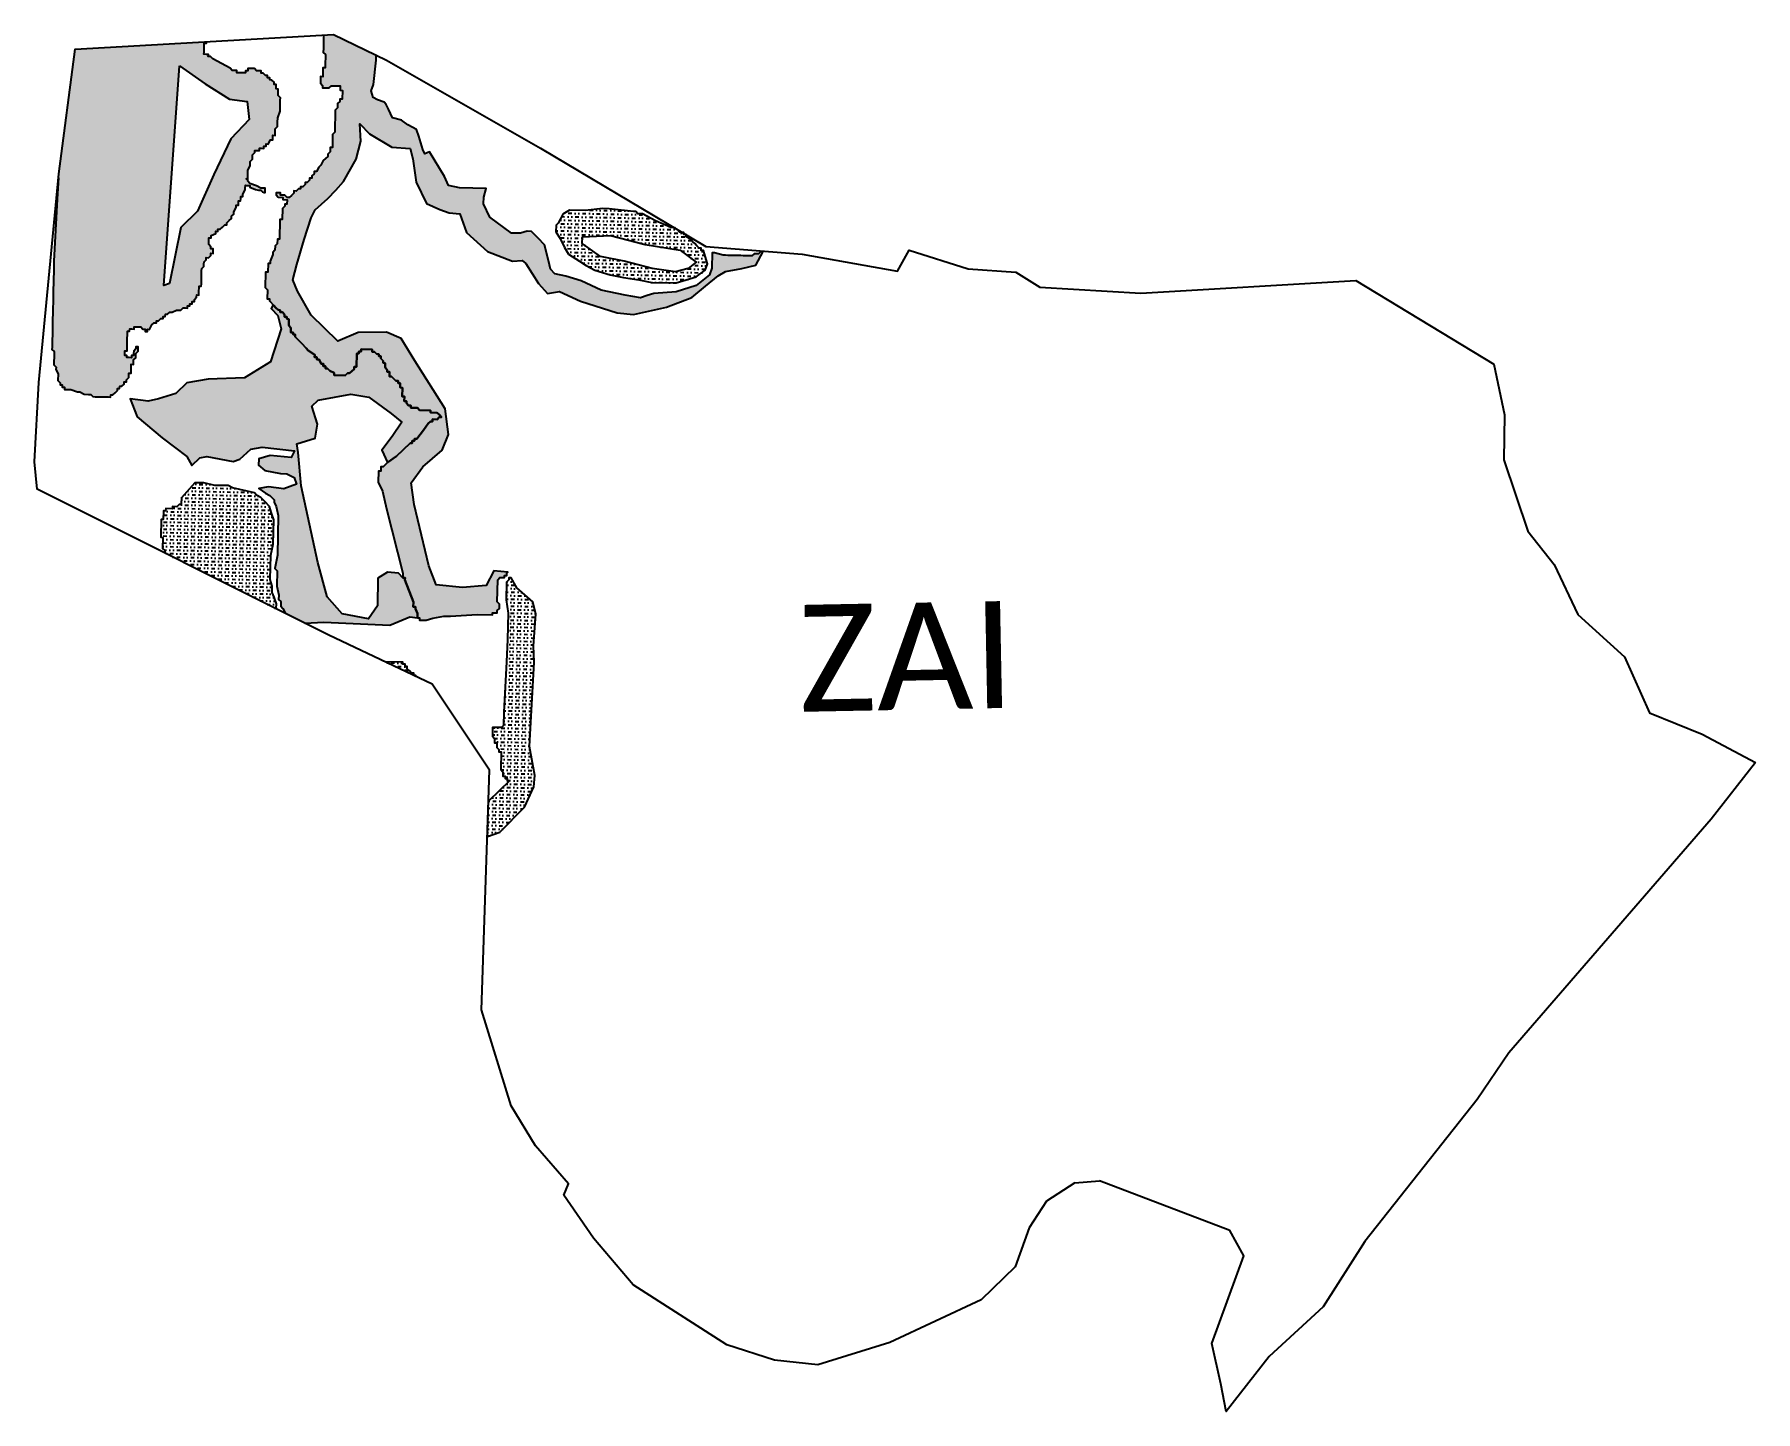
# Model space of a CAD drawing. Header units: metres. Extents: x 263449 to 266532, y 2225575 to 2228042.
import ezdxf

# ---------------------------------------------------------------- set-up
doc = ezdxf.new("R2010")
doc.units = ezdxf.units.M
doc.header["$MEASUREMENT"] = 0
for name, color, linetype in [('MUDFLATS', 40, 'Continuous'), ('village', 3, 'Continuous'), ('VILLAGE NAME', 250, 'Continuous')]:
    doc.layers.add(name, color=color, linetype=linetype)

msp = doc.modelspace()

# ---------------------------------------------------------------- hatches: boundary and pattern name
at = {"layer": 'MUDFLATS'}
h = msp.add_hatch(dxfattribs=at)
h.set_pattern_fill('MUDST', color=256, scale=25, angle=-1.2043016)
h.paths.add_polyline_path([(263876.2, 2227861.5), (263880.1, 2227861.4), (263880.2, 2227865.4), (263880.3, 2227869.4), (263880.4, 2227873.3), (263884.4, 2227877.2), (263884.5, 2227881.1), (263884.6, 2227885.1), (263884.8, 2227893), (263889, 2227904.8), (263889.1, 2227908.8), (263889.1, 2227912.7), (263889.2, 2227916.7), (263889.3, 2227920.6), (263889.4, 2227924.6), (263889.5, 2227928.5), (263885.6, 2227932.6), (263885.8, 2227940.5), (263885.8, 2227944.4), (263881.9, 2227944.5), (263882, 2227948.5), (263882.1, 2227952.4), (263878.1, 2227952.5), (263878.2, 2227956.5), (263874.3, 2227960.5), (263870.4, 2227960.6), (263870.4, 2227964.6), (263866.5, 2227964.6), (263866.6, 2227968.6), (263862.6, 2227968.7), (263858.7, 2227972.7), (263854.8, 2227972.8), (263854.9, 2227976.8), (263850.9, 2227976.8), (263847, 2227976.9), (263843.1, 2227981), (263839.1, 2227981), (263835.2, 2227981.1), (263831.2, 2227981.2), (263831.1, 2227977.3), (263827.2, 2227977.3), (263827.1, 2227973.4), (263823.1, 2227973.5), (263819.2, 2227973.5), (263815.2, 2227973.6), (263811.3, 2227973.7), (263811.4, 2227977.7), (263803.4, 2227977.8), (263799.6, 2227981.9), (263776.1, 2227994.2), (263768.3, 2227998.4), (263764.4, 2228002.4), (263760.4, 2228002.5), (263760.5, 2228006.4), (263756.6, 2228006.5), (263752.6, 2228006.6), (263752.7, 2228010.6), (263752.8, 2228014.5), (263752.9, 2228018.5), (263752.9, 2228022.4), (263753, 2228026.4), (263757, 2228026.3), (263757, 2228029.3), (263521.7, 2228016), (263492.8, 2227792.4), (263492.1, 2227785.5), (263489.9, 2227747), (263483.7, 2227636.3), (263483.6, 2227632.3), (263483.5, 2227628.4), (263482.8, 2227592.8), (263482.7, 2227588.8), (263482.6, 2227584.9), (263482.4, 2227576.9), (263482.3, 2227573), (263482.3, 2227569), (263482.2, 2227565.1), (263481.8, 2227549.3), (263481.8, 2227545.3), (263481.7, 2227541.3), (263481.5, 2227533.4), (263481.2, 2227517.6), (263481, 2227509.7), (263480.6, 2227489.9), (263480.5, 2227486), (263480.4, 2227482), (263480.3, 2227478), (263484.2, 2227474), (263484.1, 2227470.1), (263484, 2227462.1), (263483.9, 2227458.2), (263483.8, 2227454.2), (263483.7, 2227450.3), (263487.6, 2227446.2), (263487.5, 2227442.3), (263491.3, 2227434.3), (263491.2, 2227430.3), (263491.1, 2227426.4), (263491, 2227422.4), (263494.9, 2227418.4), (263494.8, 2227414.4), (263498.8, 2227414.3), (263498.7, 2227410.4), (263502.7, 2227410.3), (263502.6, 2227406.3), (263506.5, 2227406.3), (263510.5, 2227406.2), (263514.4, 2227406.1), (263526.2, 2227401.9), (263530.2, 2227401.8), (263538, 2227397.7), (263545.9, 2227397.5), (263549.9, 2227397.4), (263553.7, 2227393.4), (263557.7, 2227393.3), (263561.7, 2227393.2), (263565.6, 2227393.1), (263569.6, 2227393.1), (263573.5, 2227393), (263577.5, 2227392.9), (263581.4, 2227392.8), (263585.4, 2227392.7), (263585.5, 2227396.7), (263589.4, 2227396.6), (263593.5, 2227400.5), (263597.5, 2227404.3), (263597.6, 2227408.3), (263601.5, 2227408.2), (263601.6, 2227412.2), (263605.6, 2227412.1), (263609.6, 2227416), (263609.7, 2227419.9), (263613.7, 2227419.8), (263613.7, 2227423.8), (263617.8, 2227427.7), (263617.9, 2227431.6), (263617.9, 2227435.6), (263621.9, 2227435.5), (263622, 2227439.5), (263622.1, 2227443.4), (263622.1, 2227447.4), (263622.2, 2227451.3), (263626.2, 2227451.2), (263626.3, 2227455.2), (263626.4, 2227459.1), (263630.4, 2227463), (263630.6, 2227470.9), (263634.6, 2227474.8), (263634.7, 2227478.8), (263634.8, 2227482.7), (263630.8, 2227482.8), (263630.7, 2227478.8), (263626.7, 2227475), (263626.6, 2227471), (263626.5, 2227467.1), (263622.6, 2227467.1), (263622.5, 2227463.2), (263618.5, 2227463.3), (263614.6, 2227463.4), (263614.7, 2227467.3), (263610.7, 2227467.4), (263610.8, 2227471.3), (263610.9, 2227475.3), (263614.8, 2227475.2), (263614.9, 2227479.2), (263615, 2227483.1), (263615.1, 2227487.1), (263615.2, 2227491), (263615.2, 2227495), (263615.3, 2227499), (263615.4, 2227502.9), (263615.5, 2227506.9), (263615.6, 2227510.8), (263619.5, 2227510.7), (263619.6, 2227514.7), (263623.6, 2227514.6), (263627.5, 2227514.5), (263627.6, 2227518.5), (263631.6, 2227518.4), (263635.5, 2227518.3), (263639.5, 2227518.2), (263643.3, 2227514.2), (263647.3, 2227514.1), (263647.2, 2227510.2), (263651.2, 2227510.1), (263651.2, 2227514), (263655.2, 2227513.9), (263659.3, 2227521.8), (263663.4, 2227525.6), (263667.3, 2227525.6), (263667.4, 2227529.5), (263671.4, 2227529.4), (263675.4, 2227533.3), (263679.3, 2227533.2), (263679.4, 2227537.2), (263683.4, 2227537.1), (263683.5, 2227541.1), (263687.4, 2227541), (263691.5, 2227544.8), (263695.4, 2227544.8), (263703.4, 2227548.6), (263707.4, 2227548.5), (263711.3, 2227548.4), (263715.4, 2227552.3), (263719.3, 2227552.2), (263723.3, 2227552.1), (263723.4, 2227556), (263727.3, 2227556), (263727.4, 2227559.9), (263731.3, 2227559.8), (263731.4, 2227563.8), (263735.4, 2227563.7), (263735.5, 2227567.7), (263739.5, 2227571.5), (263739.6, 2227575.5), (263743.5, 2227575.4), (263743.6, 2227579.4), (263743.7, 2227583.3), (263743.8, 2227587.3), (263743.9, 2227591.2), (263747.8, 2227591.2), (263747.9, 2227595.1), (263748, 2227599.1), (263748.1, 2227603), (263748.2, 2227607), (263748.3, 2227610.9), (263748.3, 2227614.9), (263748.4, 2227618.8), (263748.5, 2227622.8), (263752.5, 2227626.7), (263752.6, 2227630.6), (263752.7, 2227634.6), (263756.7, 2227638.5), (263756.8, 2227642.4), (263760.8, 2227642.3), (263764.8, 2227646.2), (263764.9, 2227650.2), (263768.9, 2227650.1), (263768.9, 2227654), (263769, 2227658), (263765.1, 2227658.1), (263765.2, 2227662), (263761.3, 2227666.1), (263761.4, 2227670), (263761.4, 2227674), (263761.5, 2227677.9), (263765.5, 2227677.8), (263765.6, 2227681.8), (263773.6, 2227685.6), (263773.6, 2227689.6), (263777.6, 2227689.5), (263777.7, 2227693.4), (263781.6, 2227693.3), (263785.7, 2227697.2), (263789.7, 2227701.1), (263793.7, 2227701), (263793.8, 2227705), (263797.8, 2227708.8), (263801.8, 2227712.7), (263801.9, 2227716.7), (263806, 2227720.5), (263806, 2227724.5), (263810.2, 2227732.3), (263810.2, 2227736.3), (263814.2, 2227736.2), (263814.3, 2227740.1), (263814.4, 2227744.1), (263818.3, 2227744), (263818.4, 2227748), (263818.5, 2227751.9), (263822.4, 2227751.8), (263822.5, 2227755.8), (263826.6, 2227763.6), (263826.7, 2227767.6), (263826.8, 2227771.4), (263826.3, 2227771.6), (263830.8, 2227771.5), (263834.7, 2227771.4), (263834.7, 2227768.5), (263845.1, 2227764.6), (263850.4, 2227763.1), (263854.3, 2227763.1), (263857.2, 2227760.1), (263860.2, 2227759), (263862.2, 2227758.9), (263862.2, 2227762.9), (263862.3, 2227766.8), (263858.4, 2227766.9), (263854.4, 2227767), (263846.6, 2227771.1), (263834.8, 2227775.3), (263830.9, 2227779.4), (263831, 2227782.4), (263828, 2227783.4), (263831, 2227783.3), (263831.1, 2227787.3), (263831.3, 2227799.2), (263835.5, 2227807), (263835.6, 2227814.9), (263839.7, 2227818.8), (263839.8, 2227822.7), (263839.8, 2227826.7), (263843.9, 2227830.5), (263844, 2227834.5), (263847.9, 2227834.4), (263851.9, 2227834.3), (263852, 2227838.3), (263855.9, 2227838.2), (263859.9, 2227838.1), (263860, 2227842.1), (263863.9, 2227842), (263864, 2227846), (263867.9, 2227845.9), (263872.1, 2227853.7), (263876, 2227853.6), (263876.1, 2227857.6)])
h.paths.add_polyline_path([(263708.6, 2227985.8), (263754.6, 2227953.5), (263798.4, 2227926.5), (263830, 2227921.9), (263833.3, 2227890.1), (263800.9, 2227855.2), (263770.2, 2227791.1), (263740.8, 2227725.9), (263711.1, 2227696.5), (263690.6, 2227596.3), (263680.6, 2227592.6)], flags=16)
h = msp.add_hatch(dxfattribs=at)
h.set_pattern_fill('MUDST', color=256, scale=25, angle=-1.2043016)
h.paths.add_polyline_path([(264061, 2227996.2), (264061.2, 2228004.1), (264060.1, 2228005.8), (263984.5, 2228042.2), (263967, 2228041.2), (263966.9, 2228037.7), (263966.9, 2228033.8), (263966.8, 2228029.8), (263966.7, 2228025.8), (263966.6, 2228021.9), (263966.5, 2228017.9), (263966.4, 2228010), (263970.2, 2228006), (263970.2, 2228002), (263970.1, 2227998.1), (263970, 2227994.1), (263969.9, 2227990.2), (263969.8, 2227986.2), (263969.7, 2227982.3), (263965.8, 2227982.3), (263965.7, 2227978.4), (263965.6, 2227974.4), (263965.5, 2227970.5), (263965.4, 2227966.5), (263961.5, 2227966.6), (263961.4, 2227962.6), (263961.3, 2227958.7), (263961.2, 2227954.7), (263965.1, 2227950.7), (263965, 2227946.7), (263969, 2227946.6), (263976.9, 2227946.5), (263980.9, 2227950.4), (263996.8, 2227950), (263996.6, 2227942.1), (264000.5, 2227942), (264000.2, 2227926.2), (263996.3, 2227926.3), (263996.2, 2227922.3), (263992.1, 2227918.5), (263992, 2227910.5), (263987.9, 2227906.7), (263987.1, 2227867.1), (263983.1, 2227863.2), (263982.6, 2227839.5), (263978.6, 2227839.6), (263978.4, 2227831.7), (263974.4, 2227827.8), (263974.3, 2227823.8), (263966.2, 2227816.1), (263962.1, 2227808.3), (263958.1, 2227804.4), (263954, 2227796.6), (263950, 2227796.7), (263949.9, 2227792.7), (263945.9, 2227788.8), (263945.8, 2227784.9), (263941.8, 2227785), (263941.8, 2227781), (263937.7, 2227777.1), (263933.8, 2227777.2), (263933.7, 2227773.3), (263929.6, 2227769.4), (263925.7, 2227769.5), (263925.6, 2227765.5), (263921.7, 2227765.6), (263917.6, 2227761.7), (263913.7, 2227761.8), (263913.6, 2227757.8), (263909.5, 2227754), (263905.5, 2227750.1), (263901.5, 2227750.2), (263897.7, 2227754.2), (263889.8, 2227754.4), (263889.8, 2227758.3), (263881.9, 2227758.5), (263881.9, 2227754.6), (263885.7, 2227750.5), (263893.6, 2227750.4), (263893.6, 2227746.6), (263894, 2227746.4), (263901.5, 2227746.2), (263901.3, 2227738.3), (263897.3, 2227738.4), (263897.3, 2227734.4), (263893.2, 2227730.6), (263892.8, 2227710.8), (263888.8, 2227710.9), (263888.1, 2227675.3), (263884.1, 2227675.4), (263884, 2227667.4), (263879.9, 2227663.6), (263879.8, 2227655.7), (263875.7, 2227651.8), (263875.7, 2227647.8), (263871.4, 2227636), (263871.4, 2227632.1), (263867.4, 2227632.2), (263867.1, 2227616.3), (263863.1, 2227616.4), (263862.5, 2227588.7), (263866.4, 2227584.7), (263866.1, 2227568.9), (263870, 2227568.8), (263870, 2227564.8), (263877.7, 2227556.8), (263881.6, 2227552.7), (263885.4, 2227548.7), (263889.4, 2227548.6), (263889.3, 2227544.6), (263893.3, 2227544.6), (263897.1, 2227540.5), (263897.1, 2227536.6), (263901, 2227536.5), (263900.9, 2227532.5), (263904.9, 2227532.4), (263904.6, 2227520.6), (263908.5, 2227516.5), (263908.3, 2227508.6), (263912.3, 2227508.5), (263912.2, 2227504.6), (263916.2, 2227504.5), (263916.1, 2227500.5), (263920, 2227496.5), (263923.8, 2227492.5), (263927.7, 2227488.4), (263935.4, 2227480.4), (263939.3, 2227476.3), (263951, 2227468.2), (263950.9, 2227464.2), (263954.9, 2227464.1), (263954.8, 2227460.2), (263958.8, 2227460.1), (263962.5, 2227452.1), (263966.5, 2227452), (263966.4, 2227448), (263970.4, 2227448), (263970.3, 2227444), (263974.2, 2227443.9), (263978.1, 2227439.9), (263985.9, 2227435.8), (263985.9, 2227431.8), (264005.6, 2227431.4), (264009.7, 2227435.3), (264013.6, 2227435.2), (264017.7, 2227439), (264021.7, 2227442.9), (264021.8, 2227446.9), (264025.7, 2227446.8), (264026.2, 2227470.5), (264030.2, 2227470.4), (264030.3, 2227474.4), (264034.2, 2227474.3), (264034.3, 2227478.3), (264054.1, 2227477.9), (264054, 2227473.9), (264058, 2227473.8), (264061.8, 2227469.8), (264065.8, 2227469.7), (264065.7, 2227465.7), (264069.7, 2227465.7), (264069.6, 2227461.7), (264073.5, 2227457.7), (264073.4, 2227453.7), (264077.3, 2227453.6), (264077.2, 2227445.7), (264081, 2227441.7), (264081, 2227437.7), (264084.9, 2227437.6), (264084.7, 2227429.7), (264088.7, 2227429.6), (264092.6, 2227425.6), (264096.4, 2227421.6), (264100.4, 2227421.5), (264100.3, 2227417.5), (264104.3, 2227417.4), (264104.1, 2227409.5), (264108.1, 2227409.4), (264107.7, 2227393.6), (264111.7, 2227393.5), (264111.5, 2227385.6), (264115.5, 2227385.5), (264115.4, 2227381.6), (264119.3, 2227377.5), (264123.2, 2227377.5), (264123.1, 2227373.5), (264135, 2227373.3), (264138.9, 2227369.2), (264158.6, 2227368.8), (264158.6, 2227364.8), (264170.4, 2227364.6), (264174.3, 2227360.6), (264178.2, 2227356.5), (264174.2, 2227356.6), (264170.2, 2227352.7), (264162.3, 2227352.9), (264162.2, 2227348.9), (264158.2, 2227349), (264154.2, 2227345.2), (264146, 2227333.5), (264133.8, 2227317.9), (264129.9, 2227318), (264129.8, 2227314), (264125.8, 2227314.1), (264125.8, 2227310.1), (264121.8, 2227310.2), (264097.6, 2227287), (264081.5, 2227275.4), (264073.4, 2227267.7), (264069.5, 2227267.8), (264069.3, 2227259.9), (264065.3, 2227260), (264064.9, 2227240.2), (264072.5, 2227224.2), (264079.8, 2227192.4), (264109, 2227077), (264108.8, 2227069.1), (264112.8, 2227069), (264112.7, 2227065), (264127.7, 2227025.1), (264127.5, 2227017.2), (264131.5, 2227017.1), (264131.4, 2227013.2), (264135.2, 2227005.2), (264135, 2226997.3), (264139, 2226997.2), (264138.9, 2226993.2), (264150.7, 2226993), (264162.7, 2226996.7), (264182.6, 2227000.2), (264194.4, 2227000), (264242, 2227003), (264269.7, 2227002.4), (264269.7, 2227006.3), (264277.6, 2227006.2), (264277.7, 2227010.1), (264281.8, 2227014), (264281.9, 2227021.9), (264278.1, 2227025.9), (264278.9, 2227065.5), (264282.9, 2227069.4), (264290.8, 2227069.2), (264290.9, 2227073.2), (264294.9, 2227073.1), (264295, 2227077), (264297, 2227079), (264271.7, 2227081.7), (264258.4, 2227054.9), (264216, 2227051.6), (264168.3, 2227056.4), (264155.3, 2227090.4), (264129, 2227200.4), (264123.6, 2227239.3), (264144.9, 2227267.8), (264179.5, 2227297.5), (264190.5, 2227325.8), (264184.9, 2227371.6), (264130.6, 2227457.3), (264105.9, 2227497.5), (264079.7, 2227509.1), (264028.8, 2227508.1), (263992.4, 2227493), (263944.5, 2227539.4), (263920.3, 2227582.5), (263911.8, 2227602.7), (263918.9, 2227630), (263931.9, 2227674.9), (263944.4, 2227713.5), (263951.9, 2227728.1), (263974.7, 2227748.2), (263988.7, 2227763.5), (264002.6, 2227778.8), (264025.4, 2227818.8), (264033.7, 2227851.3), (264031.9, 2227882.3), (264049.4, 2227864), (264089.2, 2227840.2), (264122.1, 2227837.8), (264126.9, 2227819.3), (264132.6, 2227777.6), (264151, 2227739.1), (264174.9, 2227728.6), (264192, 2227722.7), (264210.9, 2227720.6), (264222.9, 2227687.3), (264260.7, 2227653.2), (264305.1, 2227636.3), (264322.7, 2227637.3), (264329.4, 2227631.7), (264352.1, 2227596.2), (264368.2, 2227578), (264389.6, 2227581.6), (264427.1, 2227564.4), (264492.8, 2227543.4), (264521.9, 2227540.7), (264581, 2227553.5), (264626.4, 2227570.8), (264651.3, 2227591.2), (264673.7, 2227609.7), (264686.9, 2227617.3), (264715.9, 2227622.9), (264741.5, 2227629.2), (264754.2, 2227653.1), (264750.3, 2227653.2), (264746.2, 2227649.3), (264742.3, 2227649.4), (264738.3, 2227649.5), (264734.3, 2227645.6), (264730.3, 2227645.7), (264726.4, 2227645.8), (264718.5, 2227645.9), (264714.5, 2227646), (264710.5, 2227646.1), (264706.6, 2227646.2), (264694.7, 2227646.4), (264690.8, 2227646.5), (264686.8, 2227646.6), (264682.9, 2227646.7), (264667.1, 2227651), (264663.2, 2227651.1), (264662.6, 2227623.4), (264658.4, 2227611.6), (264634.2, 2227592.3), (264598.4, 2227581.2), (264558.7, 2227578.1), (264546.8, 2227574.4), (264534.8, 2227570.7), (264507.2, 2227575.2), (264463.9, 2227584), (264428.6, 2227600.6), (264401.1, 2227609.1), (264381.4, 2227613.5), (264373.7, 2227621.5), (264370.1, 2227637.4), (264362.7, 2227665.3), (264351.1, 2227677.4), (264339.5, 2227689.5), (264331.6, 2227689.7), (264319.6, 2227686), (264303.8, 2227686.3), (264264.8, 2227714.8), (264253.5, 2227738.8), (264253.7, 2227750.7), (264258, 2227766.4), (264210.6, 2227767.4), (264190.9, 2227771.8), (264183.3, 2227787.8), (264156.5, 2227831.9), (264148.5, 2227828.1), (264144.7, 2227836.1), (264141, 2227848), (264137.3, 2227860), (264133.6, 2227872), (264118, 2227880.2), (264106.3, 2227888.4), (264090.5, 2227892.6), (264086.7, 2227900.6), (264082.9, 2227908.6), (264079.2, 2227916.6), (264075.3, 2227920.7), (264063.5, 2227924.9), (264055.7, 2227929), (264052, 2227940.9), (264056.2, 2227952.7)])
h = msp.add_hatch(dxfattribs=at)
h.set_pattern_fill('MUDST', color=256, angle=-1.2043)
h.set_pattern_definition([(358.79569842, (0, 0), (12.830655675, 6.08167534), [6.35, -6.35, 0, -6.35, 0, -6.35])])
h.paths.add_polyline_path([(264561.5, 2227708.6), (264538, 2227721), (264534.1, 2227721.1), (264530.1, 2227721.1), (264526.2, 2227725.2), (264522.3, 2227725.3), (264478.8, 2227730.1), (264467, 2227730.4), (264435.3, 2227727.1), (264407.6, 2227727.7), (264395.5, 2227720), (264391.4, 2227712.2), (264387.3, 2227704.4), (264383.3, 2227700.5), (264383, 2227688.6), (264390.7, 2227676.6), (264398.2, 2227660.6), (264405.9, 2227648.6), (264425.4, 2227636.3), (264437.1, 2227628.1), (264452.8, 2227619.9), (264480.3, 2227611.4), (264504, 2227606.9), (264531.6, 2227602.4), (264555.2, 2227597.9), (264598.7, 2227597), (264634.6, 2227608.1), (264650.6, 2227619.7), (264654.8, 2227631.5), (264647.4, 2227655.4), (264643.5, 2227655.4), (264643.6, 2227659.4), (264639.6, 2227659.5), (264635.7, 2227663.5), (264631.9, 2227667.6), (264628, 2227671.6), (264624.1, 2227675.6), (264616.3, 2227679.8), (264616.4, 2227683.7), (264612.4, 2227683.8), (264612.5, 2227687.7), (264608.5, 2227687.8), (264604.6, 2227687.9), (264600.7, 2227692), (264596.8, 2227696), (264592.9, 2227696.1), (264588.9, 2227696.2)])
h.paths.add_polyline_path([(264543, 2227665.7), (264605.6, 2227655.7), (264634.4, 2227634.2), (264619.9, 2227623.1), (264597.2, 2227617), (264555.6, 2227622.7), (264505.1, 2227635.9), (264462.9, 2227644.4), (264430.4, 2227668), (264430.7, 2227679.5), (264480.8, 2227682.3)], flags=16)
h = msp.add_hatch(dxfattribs=at)
h.set_pattern_fill('MUDST', color=256, scale=25, angle=-1.2043016)
h.paths.add_polyline_path([(263956.6, 2227096.4), (263927, 2227233.9), (263921.2, 2227293.5), (263918.8, 2227309.1), (263952.1, 2227318.9), (263956.1, 2227344.1), (263945.9, 2227376.3), (263957.4, 2227387.3), (264015.6, 2227397.8), (264048.2, 2227392.4), (264087.7, 2227363.2), (264107.2, 2227347.6), (264090, 2227322.3), (264071.5, 2227297.4), (264081.5, 2227275.4), (264097.6, 2227287), (264121.8, 2227310.2), (264125.8, 2227310.1), (264125.8, 2227314.1), (264129.8, 2227314), (264129.9, 2227318), (264133.8, 2227317.9), (264146, 2227333.5), (264154.2, 2227345.2), (264158.2, 2227349), (264162.2, 2227348.9), (264162.3, 2227352.9), (264170.2, 2227352.7), (264174.2, 2227356.6), (264178.2, 2227356.5), (264174.3, 2227360.6), (264170.4, 2227364.6), (264158.6, 2227364.8), (264158.6, 2227368.8), (264138.9, 2227369.2), (264135, 2227373.3), (264123.1, 2227373.5), (264123.2, 2227377.5), (264119.3, 2227377.5), (264115.4, 2227381.6), (264115.5, 2227385.5), (264111.5, 2227385.6), (264111.7, 2227393.5), (264107.7, 2227393.6), (264108.1, 2227409.4), (264104.1, 2227409.5), (264104.3, 2227417.4), (264100.3, 2227417.5), (264100.4, 2227421.5), (264096.4, 2227421.6), (264092.6, 2227425.6), (264088.7, 2227429.6), (264084.7, 2227429.7), (264084.9, 2227437.6), (264081, 2227437.7), (264081, 2227441.7), (264077.2, 2227445.7), (264077.3, 2227453.6), (264073.4, 2227453.7), (264073.5, 2227457.7), (264069.6, 2227461.7), (264069.7, 2227465.7), (264065.7, 2227465.7), (264065.8, 2227469.7), (264061.8, 2227469.8), (264058, 2227473.8), (264054, 2227473.9), (264054.1, 2227477.9), (264034.3, 2227478.3), (264034.2, 2227474.3), (264030.3, 2227474.4), (264030.2, 2227470.4), (264026.2, 2227470.5), (264025.7, 2227446.8), (264021.8, 2227446.9), (264021.7, 2227442.9), (264017.7, 2227439), (264013.6, 2227435.2), (264009.7, 2227435.3), (264005.6, 2227431.4), (263985.9, 2227431.8), (263985.9, 2227435.8), (263978.1, 2227439.9), (263974.2, 2227443.9), (263970.3, 2227444), (263970.4, 2227448), (263966.4, 2227448), (263966.5, 2227452), (263962.5, 2227452.1), (263958.8, 2227460.1), (263954.8, 2227460.2), (263954.9, 2227464.1), (263950.9, 2227464.2), (263951, 2227468.2), (263939.3, 2227476.3), (263935.4, 2227480.4), (263927.7, 2227488.4), (263923.8, 2227492.5), (263920, 2227496.5), (263916.1, 2227500.5), (263916.2, 2227504.5), (263912.2, 2227504.6), (263912.3, 2227508.5), (263908.3, 2227508.6), (263908.5, 2227516.5), (263904.6, 2227520.6), (263904.9, 2227532.4), (263900.9, 2227532.5), (263901, 2227536.5), (263897.1, 2227536.6), (263897.1, 2227540.5), (263893.3, 2227544.6), (263889.3, 2227544.6), (263889.4, 2227548.6), (263885.4, 2227548.7), (263881.6, 2227552.7), (263877.7, 2227556.8), (263876.6, 2227557.9), (263872.7, 2227551.5), (263884.7, 2227538.5), (263891, 2227514.8), (263871.6, 2227456), (263825.5, 2227427.3), (263760.2, 2227424.7), (263722, 2227418.1), (263702, 2227398.9), (263671.4, 2227389.7), (263652.6, 2227385.2), (263620.3, 2227389.5), (263632.9, 2227357.5), (263677.7, 2227319.9), (263721.7, 2227286.4), (263731.1, 2227270.1), (263745.4, 2227284), (263757.6, 2227286.3), (263805.1, 2227277.5), (263816.8, 2227281.3), (263836.6, 2227299.3), (263857, 2227303), (263914.5, 2227296.4), (263908.9, 2227284.3), (263871.1, 2227288), (263851.2, 2227282.1), (263850.1, 2227270.6), (263861.5, 2227260.9), (263889.5, 2227255.6), (263900.8, 2227255.4), (263914.1, 2227248.5), (263918.6, 2227236.9), (263895.5, 2227228.3), (263868.1, 2227232), (263851, 2227228.8), (263862.7, 2227220.7), (263870.5, 2227216.6), (263874.4, 2227212.5), (263878.3, 2227208.5), (263878.2, 2227204.5), (263882, 2227196.5), (263885.6, 2227180.6), (263884.1, 2227109.4), (263879.7, 2227085.8), (263883.5, 2227081.7), (263883, 2227054), (263886.6, 2227038.1), (263886.4, 2227030.2), (263890.3, 2227026.2), (263890.1, 2227018.3), (263894, 2227014.2), (263897.8, 2227006.2), (263898.6, 2227004.9), (263933.4, 2226987.5), (263967.1, 2226989.5), (264085.7, 2226984), (264121.3, 2226999), (264135, 2226997.3), (264135.2, 2227005.2), (264131.4, 2227013.2), (264131.5, 2227017.1), (264127.5, 2227017.2), (264127.7, 2227025.1), (264112.7, 2227065), (264112.8, 2227069), (264108.8, 2227069.1), (264101.1, 2227077.5), (264081.5, 2227079.1), (264064.3, 2227068.1), (264063.3, 2227018.6), (264047.1, 2226995.7), (264000, 2227004.6), (263973.5, 2227034.6)])
h = msp.add_hatch(dxfattribs=at)
h.set_pattern_fill('MUDST', color=256, scale=25, angle=-1.2043016)
h.paths.add_polyline_path([(263877.5, 2227172.9), (263873.8, 2227184.8), (263870.1, 2227196.8), (263862.4, 2227204.9), (263854.6, 2227212.9), (263846.8, 2227217.1), (263842.9, 2227221.1), (263803.6, 2227229.8), (263795.7, 2227234), (263772, 2227234.5), (263752.3, 2227238.8), (263736.5, 2227239.2), (263712.2, 2227212), (263711.9, 2227200.1), (263708, 2227200.2), (263703.9, 2227196.3), (263696, 2227196.5), (263695.9, 2227192.5), (263684.1, 2227192.8), (263684, 2227188.8), (263680, 2227188.9), (263679.7, 2227173.1), (263675.7, 2227173.2), (263675.1, 2227141.5), (263679, 2227141.4), (263678.6, 2227121.6), (263682.5, 2227117.6), (263682.4, 2227113.3), (263883.3, 2227012.5), (263882.1, 2227014.5), (263882.3, 2227022.4), (263878.6, 2227034.3), (263874.8, 2227042.3), (263875, 2227054.2), (263871.3, 2227066.1), (263872.3, 2227109.7), (263876.6, 2227129.4)])
h = msp.add_hatch(dxfattribs=at)
h.set_pattern_fill('MUDST', color=256, scale=25, angle=-1.2043016)
h.paths.add_polyline_path([(264344.2, 2226917.7), (264342.9, 2226947.3), (264347.2, 2227003.5), (264341.7, 2227026), (264313.1, 2227051.1), (264302.7, 2227069), (264298.8, 2227069), (264298.7, 2227065.1), (264294.6, 2227061.2), (264294, 2227029.6), (264297.4, 2227005.7), (264296.4, 2226958.3), (264294.4, 2226918.7), (264289.8, 2226828.4), (264289.4, 2226804.6), (264285.4, 2226800.7), (264277.5, 2226800.8), (264269.6, 2226800.9), (264269.4, 2226785.1), (264273.3, 2226781.1), (264273.1, 2226773.2), (264277.1, 2226773.1), (264277, 2226765.2), (264280.9, 2226761.2), (264280.8, 2226757.2), (264284.8, 2226757.2), (264284.3, 2226725.5), (264288.2, 2226721.5), (264288.1, 2226713.5), (264292.1, 2226713.5), (264292, 2226709.5), (264296, 2226709.5), (264295.9, 2226705.5), (264299.9, 2226705.5), (264262.4, 2226669.1), (264260.3, 2226605.7), (264282.6, 2226613.3), (264326.6, 2226657.9), (264343.6, 2226694.8), (264345.3, 2226714.8), (264335.8, 2226767)])
h = msp.add_hatch(dxfattribs=at)
h.set_pattern_fill('MUDST', color=256, scale=25, angle=-1.2043016)
h.paths.add_polyline_path([(264112.8, 2226914.1), (264108.9, 2226914.1), (264108.9, 2226918.1), (264076.6, 2226918.6), (264128.4, 2226894.1), (264128.4, 2226898), (264124.5, 2226898.1), (264120.6, 2226902.1), (264116.7, 2226906.1), (264116.7, 2226910.1), (264112.8, 2226910.1)])

# ---------------------------------------------------------------- linework, layer by layer
for points in [[(263492.1, 2227785.5), (263489.9, 2227747), (263483.7, 2227636.3), (263483.6, 2227632.3), (263483.5, 2227628.4), (263482.8, 2227592.8), (263482.7, 2227588.8), (263482.6, 2227584.9), (263482.4, 2227576.9), (263482.3, 2227573), (263482.3, 2227569), (263482.2, 2227565.1), (263481.8, 2227549.3), (263481.8, 2227545.3), (263481.7, 2227541.3), (263481.5, 2227533.4), (263481.2, 2227517.6), (263481, 2227509.7), (263480.6, 2227489.9), (263480.5, 2227486), (263480.4, 2227482), (263480.3, 2227478), (263484.2, 2227474), (263484.1, 2227470.1), (263484, 2227462.1), (263483.9, 2227458.2), (263483.8, 2227454.2), (263483.7, 2227450.3), (263487.6, 2227446.2), (263487.5, 2227442.3), (263491.3, 2227434.3), (263491.2, 2227430.3), (263491.1, 2227426.4), (263491, 2227422.4), (263494.9, 2227418.4), (263494.8, 2227414.4), (263498.8, 2227414.3), (263498.7, 2227410.4), (263502.7, 2227410.3), (263502.6, 2227406.3), (263506.5, 2227406.3), (263510.5, 2227406.2), (263514.4, 2227406.1), (263526.2, 2227401.9), (263530.2, 2227401.8), (263538, 2227397.7), (263545.9, 2227397.5), (263549.9, 2227397.4), (263553.7, 2227393.4), (263557.7, 2227393.3), (263561.7, 2227393.2), (263565.6, 2227393.1), (263569.6, 2227393.1), (263573.5, 2227393), (263577.5, 2227392.9), (263581.4, 2227392.8), (263585.4, 2227392.7), (263585.5, 2227396.7), (263589.4, 2227396.6), (263593.5, 2227400.5), (263597.5, 2227404.3), (263597.6, 2227408.3), (263601.5, 2227408.2), (263601.6, 2227412.2), (263605.6, 2227412.1), (263609.6, 2227416), (263609.7, 2227419.9), (263613.7, 2227419.8), (263613.7, 2227423.8), (263617.8, 2227427.7), (263617.9, 2227431.6), (263617.9, 2227435.6), (263621.9, 2227435.5), (263622, 2227439.5), (263622.1, 2227443.4), (263622.1, 2227447.4), (263622.2, 2227451.3), (263626.2, 2227451.2), (263626.3, 2227455.2), (263626.4, 2227459.1), (263630.4, 2227463), (263630.6, 2227470.9), (263634.6, 2227474.8), (263634.7, 2227478.8), (263634.8, 2227482.7), (263630.8, 2227482.8), (263630.7, 2227478.8), (263626.7, 2227475), (263626.6, 2227471), (263626.5, 2227467.1), (263622.6, 2227467.1), (263622.5, 2227463.2), (263618.5, 2227463.3), (263614.6, 2227463.4), (263614.7, 2227467.3), (263610.7, 2227467.4), (263610.8, 2227471.3), (263610.9, 2227475.3), (263614.8, 2227475.2), (263614.9, 2227479.2), (263615, 2227483.1), (263615.1, 2227487.1), (263615.2, 2227491), (263615.2, 2227495), (263615.3, 2227499), (263615.4, 2227502.9), (263615.5, 2227506.9), (263615.6, 2227510.8), (263619.5, 2227510.7), (263619.6, 2227514.7), (263623.6, 2227514.6), (263627.5, 2227514.5), (263627.6, 2227518.5), (263631.6, 2227518.4), (263635.5, 2227518.3), (263639.5, 2227518.2), (263643.3, 2227514.2), (263647.3, 2227514.1), (263647.2, 2227510.2), (263651.2, 2227510.1), (263651.2, 2227514), (263655.2, 2227513.9), (263659.3, 2227521.8), (263663.4, 2227525.6), (263667.3, 2227525.6), (263667.4, 2227529.5), (263671.4, 2227529.4), (263675.4, 2227533.3), (263679.3, 2227533.2), (263679.4, 2227537.2), (263683.4, 2227537.1), (263683.5, 2227541.1), (263687.4, 2227541), (263691.5, 2227544.8), (263695.4, 2227544.8), (263703.4, 2227548.6), (263707.4, 2227548.5), (263711.3, 2227548.4), (263715.4, 2227552.3), (263719.3, 2227552.2), (263723.3, 2227552.1), (263723.4, 2227556), (263727.3, 2227556), (263727.4, 2227559.9), (263731.3, 2227559.8), (263731.4, 2227563.8), (263735.4, 2227563.7), (263735.5, 2227567.7), (263739.5, 2227571.5), (263739.6, 2227575.5), (263743.5, 2227575.4), (263743.6, 2227579.4), (263743.7, 2227583.3), (263743.8, 2227587.3), (263743.9, 2227591.2), (263747.8, 2227591.2), (263747.9, 2227595.1), (263748, 2227599.1), (263748.1, 2227603), (263748.2, 2227607), (263748.3, 2227610.9), (263748.3, 2227614.9), (263748.4, 2227618.8), (263748.5, 2227622.8), (263752.5, 2227626.7), (263752.6, 2227630.6), (263752.7, 2227634.6), (263756.7, 2227638.5), (263756.8, 2227642.4), (263760.8, 2227642.3), (263764.8, 2227646.2), (263764.9, 2227650.2), (263768.9, 2227650.1), (263768.9, 2227654), (263769, 2227658), (263765.1, 2227658.1), (263765.2, 2227662), (263761.3, 2227666.1), (263761.4, 2227670), (263761.4, 2227674), (263761.5, 2227677.9), (263765.5, 2227677.8), (263765.6, 2227681.8), (263773.6, 2227685.6), (263773.6, 2227689.6), (263777.6, 2227689.5), (263777.7, 2227693.4), (263781.6, 2227693.3), (263785.7, 2227697.2), (263789.7, 2227701.1), (263793.7, 2227701), (263793.8, 2227705), (263797.8, 2227708.8), (263801.8, 2227712.7), (263801.9, 2227716.7), (263806, 2227720.5), (263806, 2227724.5), (263810.2, 2227732.3), (263810.2, 2227736.3), (263814.2, 2227736.2), (263814.3, 2227740.1), (263814.4, 2227744.1), (263818.3, 2227744), (263818.4, 2227748), (263818.5, 2227751.9), (263822.4, 2227751.8), (263822.5, 2227755.8), (263826.6, 2227763.6), (263826.7, 2227767.6), (263826.8, 2227771.4), (263826.3, 2227771.6), (263830.8, 2227771.5), (263834.7, 2227771.4), (263834.7, 2227768.5), (263845.1, 2227764.6), (263850.4, 2227763.1), (263854.3, 2227763.1), (263857.2, 2227760.1), (263860.2, 2227759), (263862.2, 2227758.9), (263862.2, 2227762.9), (263862.3, 2227766.8), (263858.4, 2227766.9), (263854.4, 2227767), (263846.6, 2227771.1), (263834.8, 2227775.3), (263830.9, 2227779.4), (263831, 2227782.4), (263828, 2227783.4), (263831, 2227783.3), (263831.1, 2227787.3), (263831.3, 2227799.2), (263835.5, 2227807), (263835.6, 2227814.9), (263839.7, 2227818.8), (263839.8, 2227822.7), (263839.8, 2227826.7), (263843.9, 2227830.5), (263844, 2227834.5), (263847.9, 2227834.4), (263851.9, 2227834.3), (263852, 2227838.3), (263855.9, 2227838.2), (263859.9, 2227838.1), (263860, 2227842.1), (263863.9, 2227842), (263864, 2227846), (263867.9, 2227845.9), (263872.1, 2227853.7), (263876, 2227853.6), (263876.1, 2227857.6), (263876.2, 2227861.5), (263880.1, 2227861.4), (263880.2, 2227865.4), (263880.3, 2227869.4), (263880.4, 2227873.3), (263884.4, 2227877.2), (263884.5, 2227881.1), (263884.6, 2227885.1), (263884.8, 2227893), (263889, 2227904.8), (263889.1, 2227908.8), (263889.1, 2227912.7), (263889.2, 2227916.7), (263889.3, 2227920.6), (263889.4, 2227924.6), (263889.5, 2227928.5), (263885.6, 2227932.6), (263885.8, 2227940.5), (263885.8, 2227944.4), (263881.9, 2227944.5), (263882, 2227948.5), (263882.1, 2227952.4), (263878.1, 2227952.5), (263878.2, 2227956.5), (263874.3, 2227960.5), (263870.4, 2227960.6), (263870.4, 2227964.6), (263866.5, 2227964.6), (263866.6, 2227968.6), (263862.6, 2227968.7), (263858.7, 2227972.7), (263854.8, 2227972.8), (263854.9, 2227976.8), (263850.9, 2227976.8), (263847, 2227976.9), (263843.1, 2227981), (263839.1, 2227981), (263835.2, 2227981.1), (263831.2, 2227981.2), (263831.1, 2227977.3), (263827.2, 2227977.3), (263827.1, 2227973.4), (263823.1, 2227973.5), (263819.2, 2227973.5), (263815.2, 2227973.6), (263811.3, 2227973.7), (263811.4, 2227977.7), (263803.4, 2227977.8), (263799.6, 2227981.9), (263776.1, 2227994.2), (263768.3, 2227998.4), (263764.4, 2228002.4), (263760.4, 2228002.5), (263760.5, 2228006.4), (263756.6, 2228006.5), (263752.6, 2228006.6), (263752.7, 2228010.6), (263752.8, 2228014.5), (263752.9, 2228018.5), (263752.9, 2228022.4), (263753, 2228026.4), (263757, 2228026.3), (263757, 2228029.3)], [(263967, 2228041.2), (263966.9, 2228037.7), (263966.9, 2228033.8), (263966.8, 2228029.8), (263966.7, 2228025.8), (263966.6, 2228021.9), (263966.5, 2228017.9), (263966.4, 2228010), (263970.2, 2228006), (263970.2, 2228002), (263970.1, 2227998.1), (263970, 2227994.1), (263969.9, 2227990.2), (263969.8, 2227986.2), (263969.7, 2227982.3), (263965.8, 2227982.3), (263965.7, 2227978.4), (263965.6, 2227974.4), (263965.5, 2227970.5), (263965.4, 2227966.5), (263961.5, 2227966.6), (263961.4, 2227962.6), (263961.3, 2227958.7), (263961.2, 2227954.7), (263965.1, 2227950.7), (263965, 2227946.7), (263969, 2227946.6), (263976.9, 2227946.5), (263980.9, 2227950.4), (263996.8, 2227950), (263996.6, 2227942.1), (264000.5, 2227942), (264000.2, 2227926.2), (263996.3, 2227926.3), (263996.2, 2227922.3), (263992.1, 2227918.5), (263992, 2227910.5), (263987.9, 2227906.7), (263987.1, 2227867.1), (263983.1, 2227863.2), (263982.6, 2227839.5), (263978.6, 2227839.6), (263978.4, 2227831.7), (263974.4, 2227827.8), (263974.3, 2227823.8), (263966.2, 2227816.1), (263962.1, 2227808.3), (263958.1, 2227804.4), (263954, 2227796.6), (263950, 2227796.7), (263949.9, 2227792.7), (263945.9, 2227788.8), (263945.8, 2227784.9), (263941.8, 2227785), (263941.8, 2227781), (263937.7, 2227777.1), (263933.8, 2227777.2), (263933.7, 2227773.3), (263929.6, 2227769.4), (263925.7, 2227769.5), (263925.6, 2227765.5), (263921.7, 2227765.6), (263917.6, 2227761.7), (263913.7, 2227761.8), (263913.6, 2227757.8), (263909.5, 2227754), (263905.5, 2227750.1), (263901.5, 2227750.2), (263897.7, 2227754.2), (263889.8, 2227754.4), (263889.8, 2227758.3), (263881.9, 2227758.5), (263881.9, 2227754.6), (263885.7, 2227750.5), (263893.6, 2227750.4), (263893.6, 2227746.6), (263894, 2227746.4), (263901.5, 2227746.2), (263901.3, 2227738.3), (263897.3, 2227738.4), (263897.3, 2227734.4), (263893.2, 2227730.6), (263892.8, 2227710.8), (263888.8, 2227710.9), (263888.1, 2227675.3), (263884.1, 2227675.4), (263884, 2227667.4), (263879.9, 2227663.6), (263879.8, 2227655.7), (263875.7, 2227651.8), (263875.7, 2227647.8), (263871.4, 2227636), (263871.4, 2227632.1), (263867.4, 2227632.2), (263867.1, 2227616.3), (263863.1, 2227616.4), (263862.5, 2227588.7), (263866.4, 2227584.7), (263866.1, 2227568.9), (263870, 2227568.8), (263870, 2227564.8), (263877.7, 2227556.8), (263881.6, 2227552.7), (263885.4, 2227548.7), (263889.4, 2227548.6), (263889.3, 2227544.6), (263893.3, 2227544.6), (263897.1, 2227540.5), (263897.1, 2227536.6), (263901, 2227536.5), (263900.9, 2227532.5), (263904.9, 2227532.4), (263904.6, 2227520.6), (263908.5, 2227516.5), (263908.3, 2227508.6), (263912.3, 2227508.5), (263912.2, 2227504.6), (263916.2, 2227504.5), (263916.1, 2227500.5), (263920, 2227496.5), (263923.8, 2227492.5), (263927.7, 2227488.4), (263935.4, 2227480.4), (263939.3, 2227476.3), (263951, 2227468.2), (263950.9, 2227464.2), (263954.9, 2227464.1), (263954.8, 2227460.2), (263958.8, 2227460.1), (263962.5, 2227452.1), (263966.5, 2227452), (263966.4, 2227448), (263970.4, 2227448), (263970.3, 2227444), (263974.2, 2227443.9), (263978.1, 2227439.9), (263985.9, 2227435.8), (263985.9, 2227431.8), (264005.6, 2227431.4), (264009.7, 2227435.3), (264013.6, 2227435.2), (264017.7, 2227439), (264021.7, 2227442.9), (264021.8, 2227446.9), (264025.7, 2227446.8), (264026.2, 2227470.5), (264030.2, 2227470.4), (264030.3, 2227474.4), (264034.2, 2227474.3), (264034.3, 2227478.3), (264054.1, 2227477.9), (264054, 2227473.9), (264058, 2227473.8), (264061.8, 2227469.8), (264065.8, 2227469.7), (264065.7, 2227465.7), (264069.7, 2227465.7), (264069.6, 2227461.7), (264073.5, 2227457.7), (264073.4, 2227453.7), (264077.3, 2227453.6), (264077.2, 2227445.7), (264081, 2227441.7), (264081, 2227437.7), (264084.9, 2227437.6), (264084.7, 2227429.7), (264088.7, 2227429.6), (264092.6, 2227425.6), (264096.4, 2227421.6), (264100.4, 2227421.5), (264100.3, 2227417.5), (264104.3, 2227417.4), (264104.1, 2227409.5), (264108.1, 2227409.4), (264107.7, 2227393.6), (264111.7, 2227393.5), (264111.5, 2227385.6), (264115.5, 2227385.5), (264115.4, 2227381.6), (264119.3, 2227377.5), (264123.2, 2227377.5), (264123.1, 2227373.5), (264135, 2227373.3), (264138.9, 2227369.2), (264158.6, 2227368.8), (264158.6, 2227364.8), (264170.4, 2227364.6), (264174.3, 2227360.6), (264178.2, 2227356.5), (264174.2, 2227356.6), (264170.2, 2227352.7), (264162.3, 2227352.9), (264162.2, 2227348.9), (264158.2, 2227349), (264154.2, 2227345.2), (264146, 2227333.5), (264133.8, 2227317.9), (264129.9, 2227318), (264129.8, 2227314), (264125.8, 2227314.1), (264125.8, 2227310.1), (264121.8, 2227310.2), (264097.6, 2227287), (264081.5, 2227275.4), (264073.4, 2227267.7), (264069.5, 2227267.8), (264069.3, 2227259.9), (264065.3, 2227260), (264064.9, 2227240.2), (264072.5, 2227224.2), (264079.8, 2227192.4), (264109, 2227077), (264108.8, 2227069.1), (264112.8, 2227069), (264112.7, 2227065), (264127.7, 2227025.1), (264127.5, 2227017.2), (264131.5, 2227017.1), (264131.4, 2227013.2), (264135.2, 2227005.2), (264135, 2226997.3), (264139, 2226997.2), (264138.9, 2226993.2), (264150.7, 2226993), (264162.7, 2226996.7), (264182.6, 2227000.2), (264194.4, 2227000), (264242, 2227003), (264269.7, 2227002.4), (264269.7, 2227006.3), (264277.6, 2227006.2), (264277.7, 2227010.1), (264281.8, 2227014), (264281.9, 2227021.9), (264278.1, 2227025.9), (264278.9, 2227065.5), (264282.9, 2227069.4), (264290.8, 2227069.2), (264290.9, 2227073.2), (264294.9, 2227073.1), (264295, 2227077), (264297, 2227079), (264271.7, 2227081.7), (264258.4, 2227054.9), (264216, 2227051.6), (264168.3, 2227056.4), (264155.3, 2227090.4), (264129, 2227200.4), (264123.6, 2227239.3), (264144.9, 2227267.8), (264179.5, 2227297.5), (264190.5, 2227325.8), (264184.9, 2227371.6), (264130.6, 2227457.3), (264105.9, 2227497.5), (264079.7, 2227509.1), (264028.8, 2227508.1), (263992.4, 2227493), (263944.5, 2227539.4), (263920.3, 2227582.5), (263911.8, 2227602.7), (263918.9, 2227630), (263931.9, 2227674.9), (263944.4, 2227713.5), (263951.9, 2227728.1), (263974.7, 2227748.2), (263988.7, 2227763.5), (264002.6, 2227778.8), (264025.4, 2227818.8), (264033.7, 2227851.3), (264031.9, 2227882.3), (264049.4, 2227864), (264089.2, 2227840.2), (264122.1, 2227837.8), (264126.9, 2227819.3), (264132.6, 2227777.6), (264151, 2227739.1), (264174.9, 2227728.6), (264192, 2227722.7), (264210.9, 2227720.6), (264222.9, 2227687.3), (264260.7, 2227653.2), (264305.1, 2227636.3), (264322.7, 2227637.3), (264329.4, 2227631.7), (264352.1, 2227596.2), (264368.2, 2227578), (264389.6, 2227581.6), (264427.1, 2227564.4), (264492.8, 2227543.4), (264521.9, 2227540.7), (264581, 2227553.5), (264626.4, 2227570.8), (264651.3, 2227591.2), (264673.7, 2227609.7), (264686.9, 2227617.3), (264715.9, 2227622.9), (264741.5, 2227629.2), (264754.2, 2227653.1), (264750.3, 2227653.2), (264746.2, 2227649.3), (264742.3, 2227649.4), (264738.3, 2227649.5), (264734.3, 2227645.6), (264730.3, 2227645.7), (264726.4, 2227645.8), (264718.5, 2227645.9), (264714.5, 2227646), (264710.5, 2227646.1), (264706.6, 2227646.2), (264694.7, 2227646.4), (264690.8, 2227646.5), (264686.8, 2227646.6), (264682.9, 2227646.7), (264667.1, 2227651), (264663.2, 2227651.1), (264662.6, 2227623.4), (264658.4, 2227611.6), (264634.2, 2227592.3), (264598.4, 2227581.2), (264558.7, 2227578.1), (264546.8, 2227574.4), (264534.8, 2227570.7), (264507.2, 2227575.2), (264463.9, 2227584), (264428.6, 2227600.6), (264401.1, 2227609.1), (264381.4, 2227613.5), (264373.7, 2227621.5), (264370.1, 2227637.4), (264362.7, 2227665.3), (264351.1, 2227677.4), (264339.5, 2227689.5), (264331.6, 2227689.7), (264319.6, 2227686), (264303.8, 2227686.3), (264264.8, 2227714.8), (264253.5, 2227738.8), (264253.7, 2227750.7), (264258, 2227766.4), (264210.6, 2227767.4), (264190.9, 2227771.8), (264183.3, 2227787.8), (264156.5, 2227831.9), (264148.5, 2227828.1), (264144.7, 2227836.1), (264141, 2227848), (264137.3, 2227860), (264133.6, 2227872), (264118, 2227880.2), (264106.3, 2227888.4), (264090.5, 2227892.6), (264086.7, 2227900.6), (264082.9, 2227908.6), (264079.2, 2227916.6), (264075.3, 2227920.7), (264063.5, 2227924.9), (264055.7, 2227929), (264052, 2227940.9), (264056.2, 2227952.7), (264061, 2227996.2), (264061.2, 2228004.1), (264060.1, 2228005.8)], [(263933.4, 2226987.5), (263967.1, 2226989.5), (264085.7, 2226984), (264121.3, 2226999), (264135, 2226997.3), (264135.2, 2227005.2), (264131.4, 2227013.2), (264131.5, 2227017.1), (264127.5, 2227017.2), (264127.7, 2227025.1), (264112.7, 2227065), (264112.8, 2227069), (264108.8, 2227069.1), (264101.1, 2227077.5), (264081.5, 2227079.1), (264064.3, 2227068.1), (264063.3, 2227018.6), (264047.1, 2226995.7), (264000, 2227004.6), (263973.5, 2227034.6), (263956.6, 2227096.4), (263927, 2227233.9), (263921.2, 2227293.5), (263918.8, 2227309.1), (263952.1, 2227318.9), (263956.1, 2227344.1), (263945.9, 2227376.3), (263957.4, 2227387.3), (264015.6, 2227397.8), (264048.2, 2227392.4), (264087.7, 2227363.2), (264107.2, 2227347.6), (264090, 2227322.3), (264071.5, 2227297.4), (264081.5, 2227275.4), (264097.6, 2227287), (264121.8, 2227310.2), (264125.8, 2227310.1), (264125.8, 2227314.1), (264129.8, 2227314), (264129.9, 2227318), (264133.8, 2227317.9), (264146, 2227333.5), (264154.2, 2227345.2), (264158.2, 2227349), (264162.2, 2227348.9), (264162.3, 2227352.9), (264170.2, 2227352.7), (264174.2, 2227356.6), (264178.2, 2227356.5), (264174.3, 2227360.6), (264170.4, 2227364.6), (264158.6, 2227364.8), (264158.6, 2227368.8), (264138.9, 2227369.2), (264135, 2227373.3), (264123.1, 2227373.5), (264123.2, 2227377.5), (264119.3, 2227377.5), (264115.4, 2227381.6), (264115.5, 2227385.5), (264111.5, 2227385.6), (264111.7, 2227393.5), (264107.7, 2227393.6), (264108.1, 2227409.4), (264104.1, 2227409.5), (264104.3, 2227417.4), (264100.3, 2227417.5), (264100.4, 2227421.5), (264096.4, 2227421.6), (264092.6, 2227425.6), (264088.7, 2227429.6), (264084.7, 2227429.7), (264084.9, 2227437.6), (264081, 2227437.7), (264081, 2227441.7), (264077.2, 2227445.7), (264077.3, 2227453.6), (264073.4, 2227453.7), (264073.5, 2227457.7), (264069.6, 2227461.7), (264069.7, 2227465.7), (264065.7, 2227465.7), (264065.8, 2227469.7), (264061.8, 2227469.8), (264058, 2227473.8), (264054, 2227473.9), (264054.1, 2227477.9), (264034.3, 2227478.3), (264034.2, 2227474.3), (264030.3, 2227474.4), (264030.2, 2227470.4), (264026.2, 2227470.5), (264025.7, 2227446.8), (264021.8, 2227446.9), (264021.7, 2227442.9), (264017.7, 2227439), (264013.6, 2227435.2), (264009.7, 2227435.3), (264005.6, 2227431.4), (263985.9, 2227431.8), (263985.9, 2227435.8), (263978.1, 2227439.9), (263974.2, 2227443.9), (263970.3, 2227444), (263970.4, 2227448), (263966.4, 2227448), (263966.5, 2227452), (263962.5, 2227452.1), (263958.8, 2227460.1), (263954.8, 2227460.2), (263954.9, 2227464.1), (263950.9, 2227464.2), (263951, 2227468.2), (263939.3, 2227476.3), (263935.4, 2227480.4), (263927.7, 2227488.4), (263923.8, 2227492.5), (263920, 2227496.5), (263916.1, 2227500.5), (263916.2, 2227504.5), (263912.2, 2227504.6), (263912.3, 2227508.5), (263908.3, 2227508.6), (263908.5, 2227516.5), (263904.6, 2227520.6), (263904.9, 2227532.4), (263900.9, 2227532.5), (263901, 2227536.5), (263897.1, 2227536.6), (263897.1, 2227540.5), (263893.3, 2227544.6), (263889.3, 2227544.6), (263889.4, 2227548.6), (263885.4, 2227548.7), (263881.6, 2227552.7), (263877.7, 2227556.8), (263876.6, 2227557.9), (263872.7, 2227551.5), (263884.7, 2227538.5), (263891, 2227514.8), (263871.6, 2227456), (263825.5, 2227427.3), (263760.2, 2227424.7), (263722, 2227418.1), (263702, 2227398.9), (263671.4, 2227389.7), (263652.6, 2227385.2), (263620.3, 2227389.5), (263632.9, 2227357.5), (263677.7, 2227319.9), (263721.7, 2227286.4), (263731.1, 2227270.1), (263745.4, 2227284), (263757.6, 2227286.3), (263805.1, 2227277.5), (263816.8, 2227281.3), (263836.6, 2227299.3), (263857, 2227303), (263914.5, 2227296.4), (263908.9, 2227284.3), (263871.1, 2227288), (263851.2, 2227282.1), (263850.1, 2227270.6), (263861.5, 2227260.9), (263889.5, 2227255.6), (263900.8, 2227255.4), (263914.1, 2227248.5), (263918.6, 2227236.9), (263895.5, 2227228.3), (263868.1, 2227232), (263851, 2227228.8), (263862.7, 2227220.7), (263870.5, 2227216.6), (263874.4, 2227212.5), (263878.3, 2227208.5), (263878.2, 2227204.5), (263882, 2227196.5), (263885.6, 2227180.6), (263884.1, 2227109.4), (263879.7, 2227085.8), (263883.5, 2227081.7), (263883, 2227054), (263886.6, 2227038.1), (263886.4, 2227030.2), (263890.3, 2227026.2), (263890.1, 2227018.3), (263894, 2227014.2), (263897.8, 2227006.2), (263898.6, 2227004.9)], [(263883.3, 2227012.5), (263882.1, 2227014.5), (263882.3, 2227022.4), (263878.6, 2227034.3), (263874.8, 2227042.3), (263875, 2227054.2), (263871.3, 2227066.1), (263872.3, 2227109.7), (263876.6, 2227129.4), (263877.5, 2227172.9), (263873.8, 2227184.8), (263870.1, 2227196.8), (263862.4, 2227204.9), (263854.6, 2227212.9), (263846.8, 2227217.1), (263842.9, 2227221.1), (263803.6, 2227229.8), (263795.7, 2227234), (263772, 2227234.5), (263752.3, 2227238.8), (263736.5, 2227239.2), (263712.2, 2227212), (263711.9, 2227200.1), (263708, 2227200.2), (263703.9, 2227196.3), (263696, 2227196.5), (263695.9, 2227192.5), (263684.1, 2227192.8), (263684, 2227188.8), (263680, 2227188.9), (263679.7, 2227173.1), (263675.7, 2227173.2), (263675.1, 2227141.5), (263679, 2227141.4), (263678.6, 2227121.6), (263682.5, 2227117.6), (263682.4, 2227113.3)], [(264260.3, 2226605.7), (264282.6, 2226613.3), (264326.6, 2226657.9), (264343.6, 2226694.8), (264345.3, 2226714.8), (264335.8, 2226767), (264344.2, 2226917.7), (264342.9, 2226947.3), (264347.2, 2227003.5), (264341.7, 2227026), (264313.1, 2227051.1), (264302.7, 2227069), (264298.8, 2227069), (264298.7, 2227065.1), (264294.6, 2227061.2), (264294, 2227029.6), (264297.4, 2227005.7), (264296.4, 2226958.3), (264294.4, 2226918.7), (264289.8, 2226828.4), (264289.4, 2226804.6), (264285.4, 2226800.7), (264277.5, 2226800.8), (264269.6, 2226800.9), (264269.4, 2226785.1), (264273.3, 2226781.1), (264273.1, 2226773.2), (264277.1, 2226773.1), (264277, 2226765.2), (264280.9, 2226761.2), (264280.8, 2226757.2), (264284.8, 2226757.2), (264284.3, 2226725.5), (264288.2, 2226721.5), (264288.1, 2226713.5), (264292.1, 2226713.5), (264292, 2226709.5), (264296, 2226709.5), (264295.9, 2226705.5), (264299.9, 2226705.5), (264262.4, 2226669.1)], [(264132.3, 2226892.2), (264132.3, 2226894), (264128.4, 2226894.1), (264128.4, 2226898), (264124.5, 2226898.1), (264120.6, 2226902.1), (264116.7, 2226906.1), (264116.7, 2226910.1), (264112.8, 2226910.1), (264112.8, 2226914.1), (264108.9, 2226914.1), (264108.9, 2226918.1), (264076.6, 2226918.6)]]:
    msp.add_lwpolyline(points, dxfattribs=at)
for points in [[(263708.6, 2227985.8), (263754.6, 2227953.5), (263798.4, 2227926.5), (263830, 2227921.9), (263833.3, 2227890.1), (263800.9, 2227855.2), (263770.2, 2227791.1), (263740.8, 2227725.9), (263711.1, 2227696.5), (263690.6, 2227596.3), (263680.6, 2227592.6), (263708.6, 2227985.8)], [(264561.5, 2227708.6), (264538, 2227721), (264534.1, 2227721.1), (264530.1, 2227721.1), (264526.2, 2227725.2), (264522.3, 2227725.3), (264478.8, 2227730.1), (264467, 2227730.4), (264435.3, 2227727.1), (264407.6, 2227727.7), (264395.5, 2227720), (264391.4, 2227712.2), (264387.3, 2227704.4), (264383.3, 2227700.5), (264383, 2227688.6), (264390.7, 2227676.6), (264398.2, 2227660.6), (264405.9, 2227648.6), (264425.4, 2227636.3), (264437.1, 2227628.1), (264452.8, 2227619.9), (264480.3, 2227611.4), (264504, 2227606.9), (264531.6, 2227602.4), (264555.2, 2227597.9), (264598.7, 2227597), (264634.6, 2227608.1), (264650.6, 2227619.7), (264654.8, 2227631.5), (264647.4, 2227655.4), (264643.5, 2227655.4), (264643.6, 2227659.4), (264639.6, 2227659.5), (264635.7, 2227663.5), (264631.9, 2227667.6), (264628, 2227671.6), (264624.1, 2227675.6), (264616.3, 2227679.8), (264616.4, 2227683.7), (264612.4, 2227683.8), (264612.5, 2227687.7), (264608.5, 2227687.8), (264604.6, 2227687.9), (264600.7, 2227692), (264596.8, 2227696), (264592.9, 2227696.1), (264588.9, 2227696.2), (264561.5, 2227708.6)], [(264543, 2227665.7), (264605.6, 2227655.7), (264634.4, 2227634.2), (264619.9, 2227623.1), (264597.2, 2227617), (264555.6, 2227622.7), (264505.1, 2227635.9), (264462.9, 2227644.4), (264430.4, 2227668), (264430.7, 2227679.5), (264480.8, 2227682.3), (264543, 2227665.7)]]:
    msp.add_lwpolyline(points, close=True, dxfattribs=at)
at = {"layer": 'MUDFLATS', "color": 3}
msp.add_lwpolyline([(265312.8, 2225985.4), (265357, 2225988.5)], dxfattribs=at)
at = {"layer": 'village', "color": 3, "true_color": 0x00ff00}
for points in [[(265312.8, 2225985.4, 0), (265261.7, 2225952.3, 0), (265230.7, 2225904.6, 0), (265205.6, 2225834.6, 0), (265144.7, 2225775.7, 0), (264981, 2225699.3, 0), (264852.6, 2225659.3, 0), (264774.4, 2225667.5, 0), (264689.3, 2225695.3, 0), (264521.5, 2225802.6, 0), (264450.2, 2225886.1, 0), (264397.3, 2225963.3, 0), (264405.6, 2225983.4, 0), (264346.3, 2226051.4, 0), (264303, 2226123.1, 0), (264249.6, 2226295, 0), (264264.3, 2226724.6, 0), (264161.2, 2226878.6, 0), (263976.3, 2226966, 0), (263454.1, 2227227.7, 0), (263448.9, 2227276.7, 0), (263456.9, 2227419, 0), (263492.8, 2227792.4, 0), (263521.7, 2228016, 0), (263984.5, 2228042.2, 0), (264079.6, 2227996.4, 0), (264355.6, 2227838.5, 0), (264651.7, 2227662.3, 0), (264824.4, 2227648.7, 0), (264994.9, 2227618.4, 0), (265015.9, 2227655.9, 0), (265121.5, 2227622.3, 0), (265206.9, 2227616.2, 0), (265250, 2227589.8, 0), (265431, 2227578.8, 0), (265816.3, 2227601.7, 0), (266063.3, 2227451.5, 0), (266082.3, 2227360.9, 0), (266081.3, 2227280.2, 0), (266124, 2227152.6, 0), (266171.7, 2227092.5, 0), (266213.8, 2227003.4, 0), (266297.6, 2226927.4, 0), (266342.1, 2226827, 0), (266436.7, 2226789.1, 0), (266532.2, 2226738.1, 0)], [(266532.2, 2226738.1, 0), (266452.4, 2226636.6, 0), (266090.3, 2226217.9, 0), (266033.3, 2226134.2, 0), (265832.4, 2225880.2, 0), (265757.6, 2225763.1, 0), (265661.1, 2225674.4, 0), (265584, 2225575.5, 0), (265574.5, 2225624.9, 0), (265558.3, 2225697.7, 0), (265615.6, 2225854.4, 0), (265590.1, 2225899.9, 0), (265357, 2225988.5, 0)]]:
    msp.add_polyline3d(points, dxfattribs=at)

# ---------------------------------------------------------------- texts
at = {"layer": 'VILLAGE NAME', "insert": (264815.5, 2227020.2), "char_height": 191.456, "attachment_point": 1, "rotation": 1.1028}
msp.add_mtext_dynamic_manual_height_columns('{\\fCalibri|b0|i0|c0|p34;ZAI}', width=161.46, gutter_width=957.3, heights=[0], dxfattribs=at)

doc.saveas('drawing.dxf')
